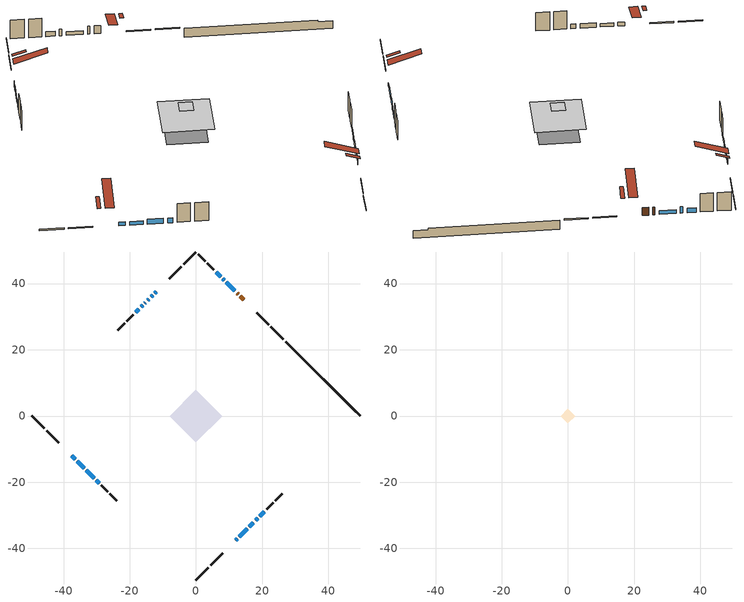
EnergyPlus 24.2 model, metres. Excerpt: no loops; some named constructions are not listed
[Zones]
conditioned space
 floor adiabatic (AdiabaticFloorConstruction): -7.93,0 0,7.93 7.93,0 0,-7.93 z3.66
 floor foundation (Slab1 construction): -5.63,0.67 -0.67,5.63 5.63,-0.67 0.67,-5.63 z-1.14
 wall outside (RimJoist1 construction): 0,-49.54 3.74,-45.81 / -49.54,0 -45.81,-3.74 / 0,49.54 -3.74,45.81 / 26.38,23.16 22.65,26.9 z1.22:1.52
 wall outside (RimJoist2 construction): 4.39,-45.15 8.11,-41.44 / -45.15,-4.39 -41.44,-8.11 / -4.39,45.15 -8.11,41.44 / 21.99,27.55 18.28,31.27 z1.22:1.52
 wall outside (AdiabaticWallConstruction 1): 14.39,35.16 13.36,36.19 / 12.7,36.84 12.39,37.15 z1.22:3.25
 wall outside (AdiabaticWallConstruction): 11.74,37.81 9.15,40.39 z1.22:2.13; 12,-37.55 12.43,-37.11 / -37.54,-12 -36.52,-13.02 / -35.86,-13.68 -33.82,-15.73 / -16.15,33.4 -16.58,32.96 / -17.23,32.31 -18.26,31.28 / 19.24,-30.31 20.67,-28.87 z1.22:2.14; -12,37.54 -12.45,37.09 / 7.44,42.1 6.07,43.48 / -13.1,36.44 -13.59,35.95 / -14.25,35.3 -14.63,34.92 / 13.09,-36.46 15.42,-34.12 / 16.08,-33.46 17.34,-32.21 / -33.16,-16.38 -30.73,-18.81 / -30.08,-19.47 -29.29,-20.25 / -15.28,34.26 -15.49,34.05 / 17.99,-31.55 18.58,-30.96 z1.22:2.44; 8.49,41.05 8.1,41.44 z1.22:2.9
 wall outside (Wall1 construction): 21.33,-28.21 23.3,-26.24 / -28.63,-20.91 -26.66,-22.88 / -18.92,30.63 -20.89,28.66 / 5.41,44.13 3.44,46.1 z1.22:6.1
 wall outside (Wall2 construction): 23.96,-25.58 26.08,-23.46 / -26.01,-23.54 -23.88,-25.66 / -21.54,28 -23.67,25.87 / 2.78,46.76 0.66,48.89 z1.22:6.1
 wall foundation (FoundationWall1 construction): 27.04,22.5,-1.14 27.04,22.5,1.22 47.29,2.25,1.22 47.29,2.25,0.79 49.54,0,0.79 49.54,0,-1.14
 window (WindowConstruction): 11.74,37.81 9.15,40.39 z1.22:2.13
 window (WindowConstruction 4): 12,-37.54 12.43,-37.11 z1.22:2.13
 window (WindowConstruction 5): -37.54,-12 -36.52,-13.02 z1.22:2.13
 window (WindowConstruction 6): -35.86,-13.68 -33.82,-15.73 z1.22:2.13
 window (WindowConstruction 14): -12,37.54 -12.45,37.09 z1.22:2.44
 window (WindowConstruction 15): 8.49,41.05 8.1,41.44 z1.22:2.9
 window (WindowConstruction 7): 7.44,42.1 6.07,43.48 z1.22:2.44
 window (WindowConstruction 8): -13.11,36.44 -13.59,35.95 z1.22:2.44
 window (WindowConstruction 9): -14.25,35.29 -14.63,34.92 z1.22:2.44
 window (WindowConstruction 10): 13.09,-36.46 15.42,-34.12 z1.22:2.44
 window (WindowConstruction 11): 16.08,-33.46 17.34,-32.21 z1.22:2.44
 window (WindowConstruction 12): -33.16,-16.38 -30.73,-18.81 z1.22:2.44
 window (WindowConstruction 13): -30.08,-19.47 -29.29,-20.25 z1.22:2.44
 window (WindowConstruction 16): -15.28,34.26 -15.49,34.05 z1.22:2.44
 window (WindowConstruction 17): 17.99,-31.55 18.58,-30.96 z1.22:2.44
 window (WindowConstruction 1): -16.15,33.4 -16.58,32.97 z1.22:2.13
 window (WindowConstruction 2): -17.24,32.31 -18.26,31.28 z1.22:2.13
 window (WindowConstruction 3): 19.24,-30.31 20.67,-28.87 z1.22:2.13
 door (Door): 14.39,35.16 13.36,36.19 z1.22:3.25
 door (Door 1): 12.7,36.84 12.39,37.15 z1.22:3.25
 ceiling adiabatic (AdiabaticFloorConstruction): 0,-7.93 7.93,0 0,7.93 -7.93,0 z3.66
 roof outside (Roof2 construction): 11.34,-38.2,6.1 6.14,-33,8.55 4.77,-34.37,8.55 9.97,-39.57,6.1; -38.2,-11.34,6.1 -33,-6.14,8.55 -34.37,-4.77,8.55 -39.57,-9.97,6.1; -11.34,38.2,6.1 -6.14,33,8.55 -4.77,34.37,8.55 -9.97,39.57,6.1; 15.04,34.5,6.1 9.84,29.3,8.55 11.21,27.93,8.55 16.41,33.13,6.1
attic - vented
 floor to conditioned space (Floor1 construction Reversed): -2.15,0 0,2.15 2.15,0 0,-2.15 z6.1
 roof outside (Roof1 construction): 9.31,-40.23,6.1 7.22,-38.14,7.08 6.67,-38.69,7.08 8.76,-40.78,6.1; -40.23,-9.31,6.1 -38.14,-7.22,7.08 -38.69,-6.67,7.08 -40.78,-8.76,6.1; -9.31,40.23,6.1 -7.22,38.14,7.08 -6.67,38.69,7.08 -8.76,40.78,6.1; 17.07,32.47,6.1 14.98,30.38,7.08 15.53,29.83,7.08 17.62,31.92,6.1
[Material] Roughness=Rough; Thermal Absorptance=0.9
Name | Thickness {m} | Conductivity {W/m-K} | Density {kg/m3} | Specific Heat {J/kg-K} | Solar Absorptance | Visible Absorptance
ceiling loosefill ins | 0.169333 | 0.0480833 | 16.02 | 1046.75 | 0.7 | 0.7
ceiling stud and cavity | 0.1397 | 0.126534 | 65.682 | 1177.47 | 0.7 | 0.7
gypsum board | 0.0127 | 0.160291 | 801 | 837.4 | 0.6 | 0.6
[Construction]
Floor1 construction: ceiling loosefill ins, ceiling stud and cavity, gypsum board
[EnergyManagementSystem:OutputVariable] Type of Data in Variable=Summed; Update Frequency=ZoneTimestep
Name | EMS Variable | EMS Program or Subroutine | Units
htg_unmet_hours_annual_outvar; Energy Management System Output Variable 3 | htg_unmet_hours | unmet_hours_program | hr
clg_unmet_hours_annual_outvar; Energy Management System Output Variable 4 | clg_unmet_hours | unmet_hours_program | hr
loads_htg_roofs_annual_outvar; Energy Management System Output Variable 5 | loads_htg_roofs | component_loads_program | J
loads_htg_ceilings_annual_outvar; Energy Management System Output Variable 6 | loads_htg_ceilings | component_loads_program | J
loads_htg_walls_annual_outvar; Energy Management System Output Variable 7 | loads_htg_walls | component_loads_program | J
loads_htg_rim_joists_annual_outvar; Energy Management System Output Variable 8 | loads_htg_rim_joists | component_loads_program | J
loads_htg_foundation_walls_annual_outvar; Energy Management System Output Variable 9 | loads_htg_foundation_walls | component_loads_program | J
loads_htg_doors_annual_outvar; Energy Management System Output Variable 10 | loads_htg_doors | component_loads_program | J
loads_htg_windows_conduction_annual_outvar; Energy Management System Output Variable 11 | loads_htg_windows_conduction | component_loads_program | J
loads_htg_windows_solar_annual_outvar; Energy Management System Output Variable 12 | loads_htg_windows_solar | component_loads_program | J
loads_htg_skylights_conduction_annual_outvar; Energy Management System Output Variable 13 | loads_htg_skylights_conduction | component_loads_program | J
loads_htg_skylights_solar_annual_outvar; Energy Management System Output Variable 14 | loads_htg_skylights_solar | component_loads_program | J
loads_htg_floors_annual_outvar; Energy Management System Output Variable 15 | loads_htg_floors | component_loads_program | J
loads_htg_slabs_annual_outvar; Energy Management System Output Variable 16 | loads_htg_slabs | component_loads_program | J
loads_htg_internal_mass_annual_outvar; Energy Management System Output Variable 17 | loads_htg_internal_mass | component_loads_program | J
loads_htg_infil_annual_outvar; Energy Management System Output Variable 18 | loads_htg_infil | component_loads_program | J
loads_htg_natvent_annual_outvar; Energy Management System Output Variable 19 | loads_htg_natvent | component_loads_program | J
loads_htg_mechvent_annual_outvar; Energy Management System Output Variable 20 | loads_htg_mechvent | component_loads_program | J
loads_htg_whf_annual_outvar; Energy Management System Output Variable 21 | loads_htg_whf | component_loads_program | J
loads_htg_ducts_annual_outvar; Energy Management System Output Variable 22 | loads_htg_ducts | component_loads_program | J
loads_htg_intgains_annual_outvar; Energy Management System Output Variable 23 | loads_htg_intgains | component_loads_program | J
loads_htg_lighting_annual_outvar; Energy Management System Output Variable 24 | loads_htg_lighting | component_loads_program | J
loads_clg_roofs_annual_outvar; Energy Management System Output Variable 25 | loads_clg_roofs | component_loads_program | J
loads_clg_ceilings_annual_outvar; Energy Management System Output Variable 26 | loads_clg_ceilings | component_loads_program | J
loads_clg_walls_annual_outvar; Energy Management System Output Variable 27 | loads_clg_walls | component_loads_program | J
loads_clg_rim_joists_annual_outvar; Energy Management System Output Variable 28 | loads_clg_rim_joists | component_loads_program | J
loads_clg_foundation_walls_annual_outvar; Energy Management System Output Variable 29 | loads_clg_foundation_walls | component_loads_program | J
loads_clg_doors_annual_outvar; Energy Management System Output Variable 30 | loads_clg_doors | component_loads_program | J
loads_clg_windows_conduction_annual_outvar; Energy Management System Output Variable 31 | loads_clg_windows_conduction | component_loads_program | J
loads_clg_windows_solar_annual_outvar; Energy Management System Output Variable 32 | loads_clg_windows_solar | component_loads_program | J
loads_clg_skylights_conduction_annual_outvar; Energy Management System Output Variable 33 | loads_clg_skylights_conduction | component_loads_program | J
loads_clg_skylights_solar_annual_outvar; Energy Management System Output Variable 34 | loads_clg_skylights_solar | component_loads_program | J
loads_clg_floors_annual_outvar; Energy Management System Output Variable 35 | loads_clg_floors | component_loads_program | J
loads_clg_slabs_annual_outvar; Energy Management System Output Variable 36 | loads_clg_slabs | component_loads_program | J
loads_clg_internal_mass_annual_outvar; Energy Management System Output Variable 37 | loads_clg_internal_mass | component_loads_program | J
loads_clg_infil_annual_outvar; Energy Management System Output Variable 38 | loads_clg_infil | component_loads_program | J
loads_clg_natvent_annual_outvar; Energy Management System Output Variable 39 | loads_clg_natvent | component_loads_program | J
loads_clg_mechvent_annual_outvar; Energy Management System Output Variable 40 | loads_clg_mechvent | component_loads_program | J
loads_clg_whf_annual_outvar; Energy Management System Output Variable 41 | loads_clg_whf | component_loads_program | J
loads_clg_ducts_annual_outvar; Energy Management System Output Variable 42 | loads_clg_ducts | component_loads_program | J
loads_clg_intgains_annual_outvar; Energy Management System Output Variable 43 | loads_clg_intgains | component_loads_program | J
loads_clg_lighting_annual_outvar; Energy Management System Output Variable 44 | loads_clg_lighting | component_loads_program | J
loads_htg_tot_annual_outvar; Energy Management System Output Variable 1; Energy Management System Output Variable 45 | loads_htg_tot | total_loads_program | J
loads_clg_tot_annual_outvar; Energy Management System Output Variable 2; Energy Management System Output Variable 46 | loads_clg_tot | total_loads_program | J
[Schedule:Day:Interval]
interior lighting schedule day: No, 01:00, 0.108182, 04:00, 0.0901515, 05:00, 0.0991667, 06:00, 0.162273, 07:00, 0.270455, 08:00, 0.342576, 10:00, 0.369621, 11:00, 0.351591, 12:00, 0.333561, 13:00, 0.324545, 14:00, 0.31553, 15:00, 0.333561, 16:00, 0.369621, 17:00, 0.450758, 18:00, 0.585985, 19:00, 0.775303, 20:00, 0.955606, 21:00, 0.991667, 22:00, 0.712197, 23:00, 0.360606, 24:00, 0.162273
interior lighting schedule day 1: No, 01:00, 0.100909, 04:00, 0.0840909, 05:00, 0.0925, 06:00, 0.151364, 07:00, 0.252273, 08:00, 0.319545, 10:00, 0.344773, 11:00, 0.327955, 12:00, 0.311136, 13:00, 0.302727, 14:00, 0.294318, 15:00, 0.311136, 16:00, 0.344773, 17:00, 0.420455, 18:00, 0.546591, 19:00, 0.723182, 20:00, 0.891364, 21:00, 0.925, 22:00, 0.664318, 23:00, 0.336364, 24:00, 0.151364
interior lighting schedule day 2: No, 01:00, 0.0927273, 04:00, 0.0772727, 05:00, 0.085, 06:00, 0.139091, 07:00, 0.231818, 08:00, 0.293636, 10:00, 0.316818, 11:00, 0.301364, 12:00, 0.285909, 13:00, 0.278182, 14:00, 0.270455, 15:00, 0.285909, 16:00, 0.316818, 17:00, 0.386364, 18:00, 0.502273, 19:00, 0.664545, 20:00, 0.819091, 21:00, 0.85, 22:00, 0.610455, 23:00, 0.309091, 24:00, 0.139091
interior lighting schedule day 3: No, 01:00, 0.0845455, 04:00, 0.0704545, 05:00, 0.0775, 06:00, 0.126818, 07:00, 0.211364, 08:00, 0.267727, 10:00, 0.288864, 11:00, 0.274773, 12:00, 0.260682, 13:00, 0.253636, 14:00, 0.246591, 15:00, 0.260682, 16:00, 0.288864, 17:00, 0.352273, 18:00, 0.457955, 19:00, 0.605909, 20:00, 0.746818, 21:00, 0.775, 22:00, 0.556591, 23:00, 0.281818, 24:00, 0.126818
interior lighting schedule day 4: No, 01:00, 0.0763636, 04:00, 0.0636364, 05:00, 0.07, 06:00, 0.114545, 07:00, 0.190909, 08:00, 0.241818, 10:00, 0.260909, 11:00, 0.248182, 12:00, 0.235455, 13:00, 0.229091, 14:00, 0.222727, 15:00, 0.235455, 16:00, 0.260909, 17:00, 0.318182, 18:00, 0.413636, 19:00, 0.547273, 20:00, 0.674545, 21:00, 0.7, 22:00, 0.502727, 23:00, 0.254545, 24:00, 0.114545
interior lighting schedule day 5: No, 01:00, 0.0727273, 04:00, 0.0606061, 05:00, 0.0666667, 06:00, 0.109091, 07:00, 0.181818, 08:00, 0.230303, 10:00, 0.248485, 11:00, 0.236364, 12:00, 0.224242, 13:00, 0.218182, 14:00, 0.212121, 15:00, 0.224242, 16:00, 0.248485, 17:00, 0.30303, 18:00, 0.393939, 19:00, 0.521212, 20:00, 0.642424, 21:00, 0.666667, 22:00, 0.478788, 23:00, 0.242424, 24:00, 0.109091
interior lighting schedule day 6: No, 01:00, 0.0745455, 04:00, 0.0621212, 05:00, 0.0683333, 06:00, 0.111818, 07:00, 0.186364, 08:00, 0.236061, 10:00, 0.254697, 11:00, 0.242273, 12:00, 0.229848, 13:00, 0.223636, 14:00, 0.217424, 15:00, 0.229848, 16:00, 0.254697, 17:00, 0.310606, 18:00, 0.403788, 19:00, 0.534242, 20:00, 0.658485, 21:00, 0.683333, 22:00, 0.490758, 23:00, 0.248485, 24:00, 0.111818
interior lighting schedule day 7: No, 01:00, 0.08, 04:00, 0.0666667, 05:00, 0.0733333, 06:00, 0.12, 07:00, 0.2, 08:00, 0.253333, 10:00, 0.273333, 11:00, 0.26, 12:00, 0.246667, 13:00, 0.24, 14:00, 0.233333, 15:00, 0.246667, 16:00, 0.273333, 17:00, 0.333333, 18:00, 0.433333, 19:00, 0.573333, 20:00, 0.706667, 21:00, 0.733333, 22:00, 0.526667, 23:00, 0.266667, 24:00, 0.12
interior lighting schedule day 8: No, 01:00, 0.0890909, 04:00, 0.0742424, 05:00, 0.0816667, 06:00, 0.133636, 07:00, 0.222727, 08:00, 0.282121, 10:00, 0.304394, 11:00, 0.289545, 12:00, 0.274697, 13:00, 0.267273, 14:00, 0.259848, 15:00, 0.274697, 16:00, 0.304394, 17:00, 0.371212, 18:00, 0.482576, 19:00, 0.638485, 20:00, 0.78697, 21:00, 0.816667, 22:00, 0.586515, 23:00, 0.29697, 24:00, 0.133636
interior lighting schedule day 9: No, 01:00, 0.0972727, 04:00, 0.0810606, 05:00, 0.0891667, 06:00, 0.145909, 07:00, 0.243182, 08:00, 0.30803, 10:00, 0.332348, 11:00, 0.316136, 12:00, 0.299924, 13:00, 0.291818, 14:00, 0.283712, 15:00, 0.299924, 16:00, 0.332348, 17:00, 0.405303, 18:00, 0.526894, 19:00, 0.697121, 20:00, 0.859242, 21:00, 0.891667, 22:00, 0.640379, 23:00, 0.324242, 24:00, 0.145909
interior lighting schedule day 10: No, 01:00, 0.105455, 04:00, 0.0878788, 05:00, 0.0966667, 06:00, 0.158182, 07:00, 0.263636, 08:00, 0.333939, 10:00, 0.360303, 11:00, 0.342727, 12:00, 0.325152, 13:00, 0.316364, 14:00, 0.307576, 15:00, 0.325152, 16:00, 0.360303, 17:00, 0.439394, 18:00, 0.571212, 19:00, 0.755758, 20:00, 0.931515, 21:00, 0.966667, 22:00, 0.694242, 23:00, 0.351515, 24:00, 0.158182
interior lighting schedule day 11: No, 01:00, 0.109091, 04:00, 0.0909091, 05:00, 0.1, 06:00, 0.163636, 07:00, 0.272727, 08:00, 0.345455, 10:00, 0.372727, 11:00, 0.354545, 12:00, 0.336364, 13:00, 0.327273, 14:00, 0.318182, 15:00, 0.336364, 16:00, 0.372727, 17:00, 0.454545, 18:00, 0.590909, 19:00, 0.781818, 20:00, 0.963636, 21:00, 1, 22:00, 0.718182, 23:00, 0.363636, 24:00, 0.163636
interior lighting schedule default day; occupants schedule default day; clothes dryer schedule default day; cooking range schedule default day; mech vent bath fan 0 schedule default day; mech vent range fan 0 schedule default day; misc plug loads schedule default day; general water use schedule default day; heating setpoint default day; cooling setpoint default day; clothes dryer exhaust 0 schedule default day; cooling season schedule day; cooling season schedule day 2; cooling season schedule default day; exterior lighting schedule default day; natural vent schedule default day: No, 24:00, 0
occupants schedule day: No, 05:00, 0.426829, 06:00, 0.719512, 07:00, 1, 08:00, 0.670732, 09:00, 0.329268, 14:00, 0.170732, 15:00, 0.231707, 16:00, 0.329268, 17:00, 0.5, 18:00, 0.670732, 19:00, 0.829268, 21:00, 1, 22:00, 0.853659, 23:00, 0.646341, 24:00, 0.426829
clothes dryer schedule day; clothes dryer exhaust 0 schedule day: No, 01:00, 0.123457, 02:00, 0.0740741, 03:00, 0.0493827, 04:00, 0.0246914, 05:00, 0.0493827, 06:00, 0.0740741, 07:00, 0.197531, 08:00, 0.395062, 09:00, 0.592593, 10:00, 0.839506, 11:00, 0.962963, 12:00, 1, 13:00, 0.91358, 14:00, 0.82716, 15:00, 0.716049, 16:00, 0.753086, 17:00, 0.679012, 18:00, 0.666667, 20:00, 0.62963, 21:00, 0.641975, 22:00, 0.666667, 23:00, 0.54321, 24:00, 0.296296
cooking range schedule day: No, 05:00, 0.0597015, 06:00, 0.11194, 07:00, 0.171642, 08:00, 0.291045, 11:00, 0.343284, 12:00, 0.402985, 13:00, 0.462687, 14:00, 0.343284, 15:00, 0.291045, 16:00, 0.402985, 17:00, 0.567164, 18:00, 1, 19:00, 0.850746, 20:00, 0.432836, 21:00, 0.291045, 22:00, 0.231343, 23:00, 0.171642, 24:00, 0.11194
mech vent bath fan 0 schedule day: No, 07:00, 0, 08:00, 1, 09:00, 0.2, 24:00, 0
mech vent range fan 0 schedule day: No, 18:00, 0, 19:00, 1, 20:00, 0.2, 24:00, 0
misc plug loads schedule day: No, 06:00, 0.705882, 07:00, 0.745098, 08:00, 0.803922, 15:00, 0.823529, 16:00, 0.862745, 17:00, 0.921569, 18:00, 0.980392, 19:00, 1, 20:00, 0.980392, 21:00, 0.941176, 22:00, 0.862745, 23:00, 0.784314, 24:00, 0.72549
general water use schedule day: No, 01:00, 0.315068, 03:00, 0.287671, 04:00, 0.342466, 05:00, 0.369863, 06:00, 0.520548, 07:00, 0.60274, 08:00, 0.534247, 10:00, 0.506849, 11:00, 0.465753, 14:00, 0.479452, 15:00, 0.534247, 16:00, 0.589041, 17:00, 0.69863, 18:00, 0.876712, 19:00, 0.890411, 20:00, 0.986301, 21:00, 1, 22:00, 0.863014, 23:00, 0.616438, 24:00, 0.465753
heating setpoint day: No, 07:00, 18, 23:00, 21, 24:00, 18
cooling setpoint day: No, 24:00, 25
cooling season schedule day 1: No, 24:00, 1
exterior lighting schedule day: No, 01:00, 0.566667, 03:00, 0.524167, 05:00, 0.495833, 06:00, 0.5525, 07:00, 0.623333, 08:00, 0.580833, 09:00, 0.439167, 10:00, 0.354167, 12:00, 0.34, 13:00, 0.354167, 14:00, 0.396667, 15:00, 0.425, 16:00, 0.495833, 17:00, 0.623333, 18:00, 0.793333, 19:00, 0.906667, 20:00, 0.963333, 21:00, 0.991667, 22:00, 0.920833, 23:00, 0.793333, 24:00, 0.665833
exterior lighting schedule day 1: No, 01:00, 0.528571, 03:00, 0.488929, 05:00, 0.4625, 06:00, 0.515357, 07:00, 0.581429, 08:00, 0.541786, 09:00, 0.409643, 10:00, 0.330357, 12:00, 0.317143, 13:00, 0.330357, 14:00, 0.37, 15:00, 0.396429, 16:00, 0.4625, 17:00, 0.581429, 18:00, 0.74, 19:00, 0.845714, 20:00, 0.898571, 21:00, 0.925, 22:00, 0.858929, 23:00, 0.74, 24:00, 0.621071
exterior lighting schedule day 10: No, 01:00, 0.552381, 03:00, 0.510952, 05:00, 0.483333, 06:00, 0.538571, 07:00, 0.607619, 08:00, 0.56619, 09:00, 0.428095, 10:00, 0.345238, 12:00, 0.331429, 13:00, 0.345238, 14:00, 0.386667, 15:00, 0.414286, 16:00, 0.483333, 17:00, 0.607619, 18:00, 0.773333, 19:00, 0.88381, 20:00, 0.939048, 21:00, 0.966667, 22:00, 0.897619, 23:00, 0.773333, 24:00, 0.649048
exterior lighting schedule day 11: No, 01:00, 0.571429, 03:00, 0.528571, 05:00, 0.5, 06:00, 0.557143, 07:00, 0.628571, 08:00, 0.585714, 09:00, 0.442857, 10:00, 0.357143, 12:00, 0.342857, 13:00, 0.357143, 14:00, 0.4, 15:00, 0.428571, 16:00, 0.5, 17:00, 0.628571, 18:00, 0.8, 19:00, 0.914286, 20:00, 0.971429, 21:00, 1, 22:00, 0.928571, 23:00, 0.8, 24:00, 0.671429
exterior lighting schedule day 2: No, 01:00, 0.485714, 03:00, 0.449286, 05:00, 0.425, 06:00, 0.473571, 07:00, 0.534286, 08:00, 0.497857, 09:00, 0.376429, 10:00, 0.303571, 12:00, 0.291429, 13:00, 0.303571, 14:00, 0.34, 15:00, 0.364286, 16:00, 0.425, 17:00, 0.534286, 18:00, 0.68, 19:00, 0.777143, 20:00, 0.825714, 21:00, 0.85, 22:00, 0.789286, 23:00, 0.68, 24:00, 0.570714
exterior lighting schedule day 3: No, 01:00, 0.442857, 03:00, 0.409643, 05:00, 0.3875, 06:00, 0.431786, 07:00, 0.487143, 08:00, 0.453929, 09:00, 0.343214, 10:00, 0.276786, 12:00, 0.265714, 13:00, 0.276786, 14:00, 0.31, 15:00, 0.332143, 16:00, 0.3875, 17:00, 0.487143, 18:00, 0.62, 19:00, 0.708571, 20:00, 0.752857, 21:00, 0.775, 22:00, 0.719643, 23:00, 0.62, 24:00, 0.520357
exterior lighting schedule day 4: No, 01:00, 0.4, 03:00, 0.37, 05:00, 0.35, 06:00, 0.39, 07:00, 0.44, 08:00, 0.41, 09:00, 0.31, 10:00, 0.25, 12:00, 0.24, 13:00, 0.25, 14:00, 0.28, 15:00, 0.3, 16:00, 0.35, 17:00, 0.44, 18:00, 0.56, 19:00, 0.64, 20:00, 0.68, 21:00, 0.7, 22:00, 0.65, 23:00, 0.56, 24:00, 0.47
exterior lighting schedule day 5: No, 01:00, 0.380952, 03:00, 0.352381, 05:00, 0.333333, 06:00, 0.371429, 07:00, 0.419048, 08:00, 0.390476, 09:00, 0.295238, 10:00, 0.238095, 12:00, 0.228571, 13:00, 0.238095, 14:00, 0.266667, 15:00, 0.285714, 16:00, 0.333333, 17:00, 0.419048, 18:00, 0.533333, 19:00, 0.609524, 20:00, 0.647619, 21:00, 0.666667, 22:00, 0.619048, 23:00, 0.533333, 24:00, 0.447619
exterior lighting schedule day 6: No, 01:00, 0.390476, 03:00, 0.36119, 05:00, 0.341667, 06:00, 0.380714, 07:00, 0.429524, 08:00, 0.400238, 09:00, 0.302619, 10:00, 0.244048, 12:00, 0.234286, 13:00, 0.244048, 14:00, 0.273333, 15:00, 0.292857, 16:00, 0.341667, 17:00, 0.429524, 18:00, 0.546667, 19:00, 0.624762, 20:00, 0.66381, 21:00, 0.683333, 22:00, 0.634524, 23:00, 0.546667, 24:00, 0.45881
exterior lighting schedule day 7: No, 01:00, 0.419048, 03:00, 0.387619, 05:00, 0.366667, 06:00, 0.408571, 07:00, 0.460952, 08:00, 0.429524, 09:00, 0.324762, 10:00, 0.261905, 12:00, 0.251429, 13:00, 0.261905, 14:00, 0.293333, 15:00, 0.314286, 16:00, 0.366667, 17:00, 0.460952, 18:00, 0.586667, 19:00, 0.670476, 20:00, 0.712381, 21:00, 0.733333, 22:00, 0.680952, 23:00, 0.586667, 24:00, 0.492381
exterior lighting schedule day 8: No, 01:00, 0.466667, 03:00, 0.431667, 05:00, 0.408333, 06:00, 0.455, 07:00, 0.513333, 08:00, 0.478333, 09:00, 0.361667, 10:00, 0.291667, 12:00, 0.28, 13:00, 0.291667, 14:00, 0.326667, 15:00, 0.35, 16:00, 0.408333, 17:00, 0.513333, 18:00, 0.653333, 19:00, 0.746667, 20:00, 0.793333, 21:00, 0.816667, 22:00, 0.758333, 23:00, 0.653333, 24:00, 0.548333
exterior lighting schedule day 9: No, 01:00, 0.509524, 03:00, 0.47131, 05:00, 0.445833, 06:00, 0.496786, 07:00, 0.560476, 08:00, 0.522262, 09:00, 0.394881, 10:00, 0.318452, 12:00, 0.305714, 13:00, 0.318452, 14:00, 0.356667, 15:00, 0.382143, 16:00, 0.445833, 17:00, 0.560476, 18:00, 0.713333, 19:00, 0.815238, 20:00, 0.86619, 21:00, 0.891667, 22:00, 0.827976, 23:00, 0.713333, 24:00, 0.59869
[Schedule:Week:Daily]
heating setpoint Week Rule - Jan1-Dec31: heating setpoint day, heating setpoint day, heating setpoint day, heating setpoint day, heating setpoint day, heating setpoint day, heating setpoint day, heating setpoint default day, heating setpoint default day, heating setpoint default day, heating setpoint default day, heating setpoint default day
cooling setpoint Week Rule - Jan1-Dec31: cooling setpoint day, cooling setpoint day, cooling setpoint day, cooling setpoint day, cooling setpoint day, cooling setpoint day, cooling setpoint day, cooling setpoint default day, cooling setpoint default day, cooling setpoint default day, cooling setpoint default day, cooling setpoint default day
clothes dryer exhaust 0 schedule Week Rule - Jan1-Dec31: clothes dryer exhaust 0 schedule day, clothes dryer exhaust 0 schedule day, clothes dryer exhaust 0 schedule day, clothes dryer exhaust 0 schedule day, clothes dryer exhaust 0 schedule day, clothes dryer exhaust 0 schedule day, clothes dryer exhaust 0 schedule day, clothes dryer exhaust 0 schedule default day, clothes dryer exhaust 0 schedule default day, clothes dryer exhaust 0 schedule default day, clothes dryer exhaust 0 schedule default day, clothes dryer exhaust 0 schedule default day
cooling season schedule Week Rule - Jan1-May26: cooling season schedule day, cooling season schedule day, cooling season schedule day, cooling season schedule day, cooling season schedule day, cooling season schedule day, cooling season schedule day, cooling season schedule default day, cooling season schedule default day, cooling season schedule default day, cooling season schedule default day, cooling season schedule default day
cooling season schedule Week Rule - May27-Jun2: cooling season schedule day, cooling season schedule day, cooling season schedule day, cooling season schedule day, cooling season schedule day, cooling season schedule day 1, cooling season schedule day 1, cooling season schedule default day, cooling season schedule default day, cooling season schedule default day, cooling season schedule default day, cooling season schedule default day
cooling season schedule Week Rule - Jun3-Sep29: cooling season schedule day 1, cooling season schedule day 1, cooling season schedule day 1, cooling season schedule day 1, cooling season schedule day 1, cooling season schedule day 1, cooling season schedule day 1, cooling season schedule default day, cooling season schedule default day, cooling season schedule default day, cooling season schedule default day, cooling season schedule default day
cooling season schedule Week Rule - Sep30-Oct6: cooling season schedule day 1, cooling season schedule day 2, cooling season schedule day 2, cooling season schedule day 2, cooling season schedule day 2, cooling season schedule day 2, cooling season schedule day 2, cooling season schedule default day, cooling season schedule default day, cooling season schedule default day, cooling season schedule default day, cooling season schedule default day
cooling season schedule Week Rule - Oct7-Dec31: cooling season schedule day 2, cooling season schedule day 2, cooling season schedule day 2, cooling season schedule day 2, cooling season schedule day 2, cooling season schedule day 2, cooling season schedule day 2, cooling season schedule default day, cooling season schedule default day, cooling season schedule default day, cooling season schedule default day, cooling season schedule default day
exterior lighting schedule Week Rule - Aug26-Sep1: exterior lighting schedule day 7, exterior lighting schedule day 7, exterior lighting schedule day 7, exterior lighting schedule day 7, exterior lighting schedule day 7, exterior lighting schedule day 7, exterior lighting schedule day 8, exterior lighting schedule default day, exterior lighting schedule default day, exterior lighting schedule default day, exterior lighting schedule default day, exterior lighting schedule default day
exterior lighting schedule Week Rule - Sep2-Sep29: exterior lighting schedule day 8, exterior lighting schedule day 8, exterior lighting schedule day 8, exterior lighting schedule day 8, exterior lighting schedule day 8, exterior lighting schedule day 8, exterior lighting schedule day 8, exterior lighting schedule default day, exterior lighting schedule default day, exterior lighting schedule default day, exterior lighting schedule default day, exterior lighting schedule default day
exterior lighting schedule Week Rule - Sep30-Oct6: exterior lighting schedule day 8, exterior lighting schedule day 9, exterior lighting schedule day 9, exterior lighting schedule day 9, exterior lighting schedule day 9, exterior lighting schedule day 9, exterior lighting schedule day 9, exterior lighting schedule default day, exterior lighting schedule default day, exterior lighting schedule default day, exterior lighting schedule default day, exterior lighting schedule default day
exterior lighting schedule Week Rule - Oct7-Oct27: exterior lighting schedule day 9, exterior lighting schedule day 9, exterior lighting schedule day 9, exterior lighting schedule day 9, exterior lighting schedule day 9, exterior lighting schedule day 9, exterior lighting schedule day 9, exterior lighting schedule default day, exterior lighting schedule default day, exterior lighting schedule default day, exterior lighting schedule default day, exterior lighting schedule default day
exterior lighting schedule Week Rule - Oct28-Nov3: exterior lighting schedule day 9, exterior lighting schedule day 9, exterior lighting schedule day 9, exterior lighting schedule day 9, exterior lighting schedule day 10, exterior lighting schedule day 10, exterior lighting schedule day 10, exterior lighting schedule default day, exterior lighting schedule default day, exterior lighting schedule default day, exterior lighting schedule default day, exterior lighting schedule default day
exterior lighting schedule Week Rule - Nov4-Nov24: exterior lighting schedule day 10, exterior lighting schedule day 10, exterior lighting schedule day 10, exterior lighting schedule day 10, exterior lighting schedule day 10, exterior lighting schedule day 10, exterior lighting schedule day 10, exterior lighting schedule default day, exterior lighting schedule default day, exterior lighting schedule default day, exterior lighting schedule default day, exterior lighting schedule default day
exterior lighting schedule Week Rule - Nov25-Dec1: exterior lighting schedule day 10, exterior lighting schedule day 10, exterior lighting schedule day 10, exterior lighting schedule day 10, exterior lighting schedule day 10, exterior lighting schedule day 10, exterior lighting schedule day 11, exterior lighting schedule default day, exterior lighting schedule default day, exterior lighting schedule default day, exterior lighting schedule default day, exterior lighting schedule default day
exterior lighting schedule Week Rule - Dec2-Dec31: exterior lighting schedule day 11, exterior lighting schedule day 11, exterior lighting schedule day 11, exterior lighting schedule day 11, exterior lighting schedule day 11, exterior lighting schedule day 11, exterior lighting schedule day 11, exterior lighting schedule default day, exterior lighting schedule default day, exterior lighting schedule default day, exterior lighting schedule default day, exterior lighting schedule default day
natural vent schedule Week Rule - Jan1-Dec31: natural vent schedule default day, natural vent schedule default day, natural vent schedule default day, natural vent schedule default day, natural vent schedule default day, natural vent schedule default day, natural vent schedule default day, natural vent schedule default day, natural vent schedule default day, natural vent schedule default day, natural vent schedule default day, natural vent schedule default day
[Schedule:Year]
heating setpoint: heating setpoint Week Rule - Jan1-Dec31, 1, 1, 12, 31
cooling setpoint: cooling setpoint Week Rule - Jan1-Dec31, 1, 1, 12, 31
clothes dryer exhaust 0 schedule: clothes dryer exhaust 0 schedule Week Rule - Jan1-Dec31, 1, 1, 12, 31
cooling season schedule: cooling season schedule Week Rule - Jan1-May26, 1, 1, 5, 26, cooling season schedule Week Rule - May27-Jun2, 5, 27, 6, 2, cooling season schedule Week Rule - Jun3-Sep29, 6, 3, 9, 29, cooling season schedule Week Rule - Sep30-Oct6, 9, 30, 10, 6, cooling season schedule Week Rule - Oct7-Dec31, 10, 7, 12, 31
natural vent schedule: natural vent schedule Week Rule - Jan1-Dec31, 1, 1, 12, 31
